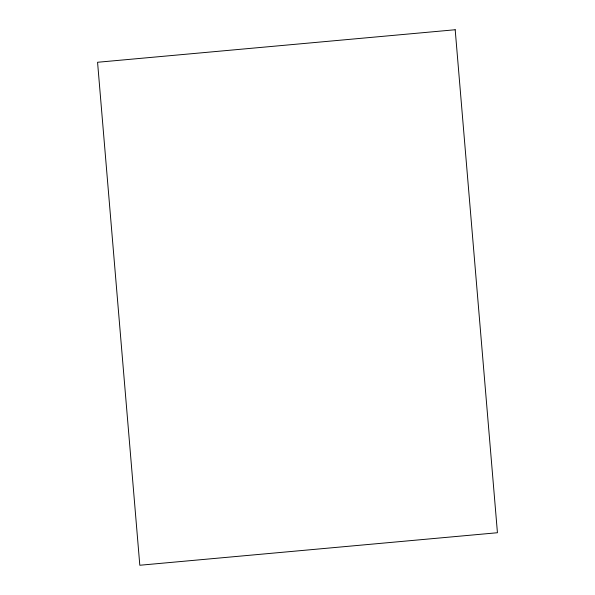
<?xml version="1.0" encoding="UTF-8"?>
<svg xmlns="http://www.w3.org/2000/svg" width="595" height="595" viewBox="0 0 595 595"><rect width="100%" height="100%" fill="white"/><g stroke="black" fill="none" stroke-linecap="round" stroke-linejoin="round"><path stroke-width="0.89" d="M455.19 29.75L97.565 62.267L139.81 565.25L497.435 532.733L455.19 29.75"/></g></svg>
